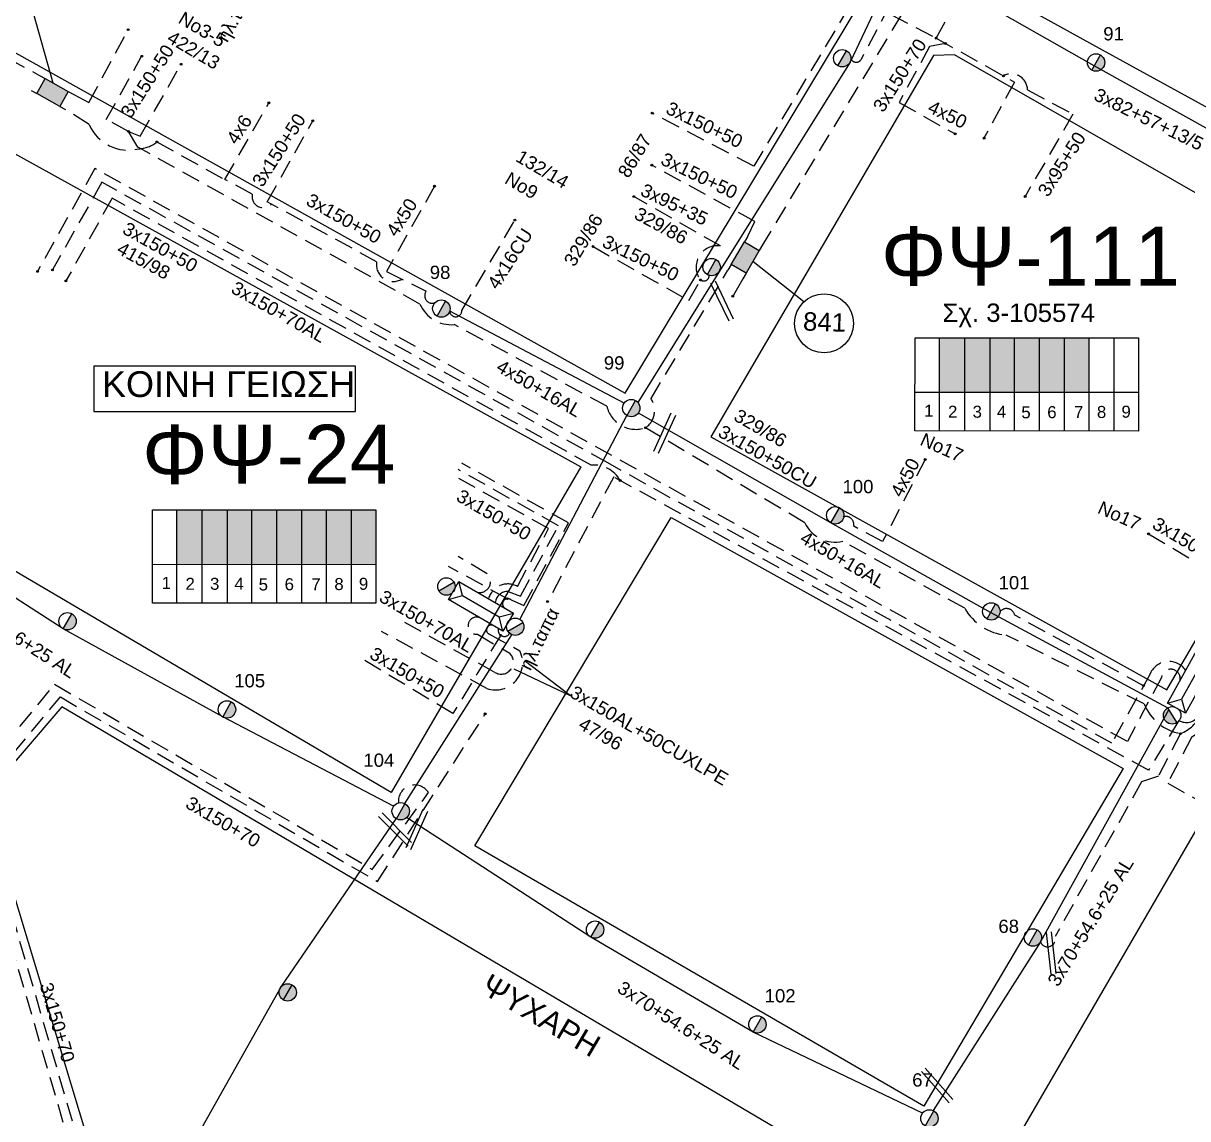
# Model space of a CAD drawing. Header units: millimetres. Extents: x 1421 to 10994, y 848 to 1896.
# Drawn here: x 10516.9 to 10674.9, y 1222.8 to 1371.5 of the extents above; entities that cross this region are included whole.
import ezdxf
from ezdxf.enums import TextEntityAlignment as Align

# ---------------------------------------------------------------- set-up
doc = ezdxf.new("R2010")
doc.units = ezdxf.units.MM
doc.linetypes.add('DASHED', pattern=[19.05, 12.7, -6.35])
for name, color, linetype, lineweight in [('.15AL', 7, 'DASHED', 30), ('3x150+50', 7, 'Continuous', 30), ('3x150+50 XLPE', 7, 'SYN_LINE', 30), ('3x150+70', 7, 'Continuous', 30), ('3x150+70AL', 7, 'DASHED', 30), ('3x70+54.6+25 AL', 7, 'SYN_LINE', 30), ('3x82+57+13_5', 7, 'Continuous', 30), ('3x95+35', 7, 'Continuous', 30), ('3x95+50AL', 7, 'Continuous', 30), ('4x16CU', 7, 'Continuous', 30), ('4X35', 7, 'DASHED', 30), ('4x50', 7, 'Continuous', 30), ('4x6', 7, 'SYN_LINE', 30), ('Άγνωστα', 7, 'Continuous', 30), ('Γυμνά εναέρια ΧΤ και ΦΟΠ (3Φ)   4x50+16AL', 7, 'Continuous', 30), ('Καλώδια ΧΤ   3x150+50CU', 7, 'DASHED', 30), ('Καλώδια ΧΤ   3x150AL+50CU', 7, 'DASHED', 30)]:
    doc.layers.add(name, color=color, linetype=linetype, lineweight=lineweight)
for name, color, linetype in [('Link Box 4 Διευθύνσεων', 7, 'Continuous'), ('Pillar OTE', 7, 'Continuous'), ('TEXT ΚΑΛΩΔΙΩΝ', 7, 'Continuous'), ('ΑΓΝΩΣΤΟ ΕΝΑΕΡΙΟ ΚΑΛΩΔΙΟ', 7, 'Continuous'), ('Επιγραφές - Σχήματα', 7, 'Continuous'), ('Στύλος Ξύλινος', 7, 'Continuous'), ('Στύλος Ξύλινος @ 1', 7, 'Continuous'), ('Στύλος ΦΜ', 7, 'Continuous'), ('Στύλος ΦΜ @ 1', 7, 'Continuous'), ('Συνδέσεις', 7, 'Continuous'), ('Τομή', 7, 'Continuous'), ('Υποσταθμός εναέριος 2 στύλων', 7, 'Continuous'), ('Υποσταθμός πόλεως', 7, 'Continuous'), ('Υπόβαθρο ΔΕΗ', 7, 'Continuous')]:
    doc.layers.add(name, color=color, linetype=linetype)
doc.styles.add('arial', font='arial.ttf', dxfattribs={"height": 3})
doc.styles.get("Standard").update_dxf_attribs({"font": 'arial.ttf', "height": 1.8})
doc.linetypes.add('SYN_LINE', pattern='A,0.5,-0.0001,["/\\/\\/\\/",Standard,S=0.1,R=0,X=0,Y=-0.05],-0.25', length=0.7501)

# ---------------------------------------------------------------- blocks, each defined once
blk = doc.blocks.new('ΥΠΑΡΧΩΝ ΤΣΙΜΕΝΤΕΝΙΟΣ ΣΤΥΛΟΣ')
at = {"layer": 'Στύλος ΦΜ'}
blk.add_hatch(color=7, dxfattribs=at).paths.add_polyline_path([(-1.29, -2.28, 0.574793), (2.62, 0, 0.268822), (1.3, 2.27)])
at = {"layer": 'Στύλος ΦΜ', "color": 7}
blk.add_line((-1.29, -2.28), (1.3, 2.27), dxfattribs=at)
blk.add_circle((0, 0), 2.62, dxfattribs=at)
at = {"layer": 'Στύλος ΦΜ', "flags": 4}
for tag, p in [('ΑΡΙΘΜΟΣ', (-4.68, 8.05)), ('ΤΥΠΟΣ', (-4.91, 3.03))]:
    blk.add_attdef(tag, p, '', height=4, dxfattribs=at)
blk = doc.blocks.new('ΥΠΑΡΧΩΝ ΞΥΛΙΝΟΣ ΣΤΥΛΟΣ')
at = {"layer": 'Στύλος Ξύλινος'}
h = blk.add_hatch(color=7, dxfattribs=at)
h.paths.add_polyline_path([(-2.62, 0, 0.270008), (-1.29, -2.28), (1.3, 2.27, 0.576266)])
h.paths.add_polyline_path([(-1.29, -2.28, 0.574793), (2.62, 0, 0.268822), (1.3, 2.27)])
at = {"layer": 'Στύλος Ξύλινος', "color": 7}
blk.add_line((-1.29, -2.28), (1.3, 2.27), dxfattribs=at)
blk.add_circle((0, 0), 2.62, dxfattribs=at)
at = {"layer": 'Στύλος Ξύλινος', "color": 1, "flags": 4}
for tag, p in [('ΑΡΙΘΜΟΣ', (-4.91, 8.6)), ('ΤΥΠΟΣ', (-4.85, 3.39))]:
    blk.add_attdef(tag, p, '', height=4, dxfattribs=at)
blk = doc.blocks.new('LINK BOX 4 ΑΝΑΧΩΡΗΣΕΩΝ')
at = {"layer": 'Link Box 4 Διευθύνσεων', "ltscale": 40}
blk.add_hatch(color=256, dxfattribs=at).paths.add_polyline_path([(-3.54, 0), (-3.54, -4.67), (3.54, -4.67), (3.54, 0)])
for p, q in [((-3.54, 0), (-5.33, 0)), ((5.33, 0), (3.54, 0)), ((-3.54, -4.67), (-5.33, -4.67)), ((5.33, -4.67), (3.54, -4.67))]:
    blk.add_line(p, q, dxfattribs=at)
blk.add_lwpolyline([(-3.54, -4.67), (-3.54, 0), (3.54, 0), (3.54, -4.67)], close=True, dxfattribs=at)
blk = doc.blocks.new('ΥΠΟΣΤΑΘΜΟΣ ΕΝΑΕΡΙΟΣ ΕΠΙ 2 ΣΤΥΛΩΝ')
at = {"layer": 'Υποσταθμός εναέριος 2 στύλων', "linetype": 'Continuous'}
for points in [[(-11.97, -2.11, 0.574793), (-8.45, -0.07, 0.268822), (-9.64, 1.98)], [(9.68, -2.15, 0.574793), (13.19, -0.1, 0.268822), (12.01, 1.95)]]:
    blk.add_hatch(color=256, dxfattribs=at).paths.add_polyline_path(points)
for p, q in [((-11.97, -2.11), (-9.64, 1.98)), ((9.68, -2.15), (12.01, 1.95))]:
    blk.add_line(p, q, dxfattribs=at)
for centre in [(-10.81, -0.07), (10.84, -0.1)]:
    blk.add_circle(centre, 2.36, dxfattribs=at)
at = {"layer": 'Υποσταθμός πόλεως', "linetype": 'Continuous', "ltscale": 40}
blk.add_lwpolyline([(-8.57, 2.82), (8.57, 2.82), (8.57, -2.82), (-8.57, -2.82)], close=True, dxfattribs=at)
for points in [[(-5.75, 0), (-8.57, 2.82)], [(-8.57, -2.82), (-5.75, 0)], [(-5.75, 0), (5.75, 0)], [(5.75, 0), (8.57, 2.82)], [(8.57, -2.82), (5.75, 0)]]:
    blk.add_lwpolyline(points, dxfattribs=at)
at = {"layer": 'Υποσταθμός εναέριος 2 στύλων', "ltscale": 40, "flags": 1}
for tag, p in [('ΜΕΤΑΣΧΗΜΑΤΙΣΜΟΣ', (14.09, 2.51)), ('ΙΣΧΥΣ', (14.07, -0.28)), ('ΑΡΙΘΜΟΣ', (14.19, -3))]:
    blk.add_attdef(tag, p, '', height=1.8, dxfattribs=at)
blk = doc.blocks.new('ΤΟΜΗ')
at = {"layer": 'Τομή', "ltscale": 40}
for p, q in [((11.33, -0.65), (-11.4, -0.65)), ((11.33, -3.42), (-11.4, -3.42))]:
    blk.add_line(p, q, dxfattribs=at)
blk = doc.blocks.new('_ΣΥΝΔΕΣΗ')
at = {"layer": 'Συνδέσεις', "linetype": 'SYN_LINE', "ltscale": 40}
blk.add_hatch(color=256, dxfattribs=at).paths.add_polyline_path([(0.5, -0.01, 1), (-0.5, -0.01, 1)])
at = {"layer": 'Συνδέσεις'}
blk.add_circle((0, -0.01), 0.5, dxfattribs=at)
blk = doc.blocks.new('A$C01BB34F8')
at = {"layer": 'Άγνωστα', "color": 7}
note = blk.add_mtext_dynamic_manual_height_columns('ηλ.ταπα\\P', width=1.8, gutter_width=12.5, heights=[0.0453, 0], dxfattribs=dict(at, insert=(0.37, 2.43), char_height=1.8, attachment_point=1, rotation=2.4309))
for column, words in zip(note.columns.linked_columns, ['\\P']):
    column.text = words

msp = doc.modelspace()

# ---------------------------------------------------------------- hatches: boundary and pattern name
at = {"layer": 'Καλώδια ΧΤ   3x150AL+50CU', "linetype": 'DASHED', "lineweight": -3, "ltscale": 0.2}
h = msp.add_hatch(color=27, dxfattribs=at)
h.dxf.hatch_style = 1
h.paths.add_polyline_path([(10644.7, 1328.82), (10641.26, 1328.82), (10641.26, 1321.46), (10644.7, 1321.46)])
h = msp.add_hatch(color=133, dxfattribs=at)
h.dxf.hatch_style = 1
h.paths.add_polyline_path([(10644.7, 1321.46), (10648.14, 1321.45), (10648.14, 1328.82), (10644.7, 1328.82)])
h = msp.add_hatch(color=5, dxfattribs=at)
h.dxf.hatch_style = 1
h.paths.add_polyline_path([(10651.44, 1328.82), (10648.14, 1328.82), (10648.14, 1321.45), (10651.44, 1321.45)])
h = msp.add_hatch(color=62, dxfattribs=at)
h.dxf.hatch_style = 1
h.paths.add_polyline_path([(10654.83, 1328.82), (10651.44, 1328.82), (10651.44, 1321.45), (10654.83, 1321.45)])
h = msp.add_hatch(color=6, dxfattribs=at)
h.dxf.hatch_style = 1
h.paths.add_polyline_path([(10654.83, 1321.45), (10658.22, 1321.44), (10658.22, 1328.82), (10654.83, 1328.82)])
h = msp.add_hatch(color=30, dxfattribs=at)
h.dxf.hatch_style = 1
h.paths.add_polyline_path([(10658.16, 1321.45), (10661.56, 1321.44), (10661.56, 1328.82), (10658.16, 1328.82)])
h = msp.add_hatch(color=5, dxfattribs=at)
h.dxf.hatch_style = 1
h.paths.add_polyline_path([(10541.22, 1305.46), (10537.78, 1305.46), (10537.78, 1298.1), (10541.22, 1298.09)])
h = msp.add_hatch(color=30, dxfattribs=at)
h.dxf.hatch_style = 1
h.paths.add_polyline_path([(10541.22, 1298.09), (10544.66, 1298.09), (10544.66, 1305.46), (10541.22, 1305.46)])
h = msp.add_hatch(color=173, dxfattribs=at)
h.dxf.hatch_style = 1
h.paths.add_polyline_path([(10547.96, 1305.46), (10544.66, 1305.46), (10544.66, 1298.09), (10547.96, 1298.09)])
h = msp.add_hatch(color=151, dxfattribs=at)
h.dxf.hatch_style = 1
h.paths.add_polyline_path([(10551.34, 1305.46), (10547.96, 1305.46), (10547.96, 1298.09), (10551.34, 1298.08)])
h = msp.add_hatch(color=62, dxfattribs=at)
h.dxf.hatch_style = 1
h.paths.add_polyline_path([(10551.34, 1298.08), (10554.74, 1298.08), (10554.74, 1305.46), (10551.34, 1305.46)])
h = msp.add_hatch(color=27, dxfattribs=at)
h.dxf.hatch_style = 1
h.paths.add_polyline_path([(10554.68, 1298.08), (10558.08, 1298.08), (10558.08, 1305.46), (10554.68, 1305.46)])
h = msp.add_hatch(color=1, dxfattribs=at)
h.dxf.hatch_style = 1
h.paths.add_polyline_path([(10558.02, 1298.08), (10561.41, 1298.08), (10561.41, 1305.46), (10558.02, 1305.46)])
h = msp.add_hatch(color=2, dxfattribs=at)
h.dxf.hatch_style = 1
h.paths.add_polyline_path([(10561.41, 1298.08), (10564.8, 1298.08), (10564.8, 1305.46), (10561.41, 1305.46)])

# ---------------------------------------------------------------- linework, layer by layer
at = {"layer": '.15AL', "color": 133, "linetype": 'DASHED', "lineweight": -3, "ltscale": 0.2}
msp.add_lwpolyline([(10675.9, 1280.11, -0.954933), (10673.75, 1276.89), (10669.61, 1270.12), (10597.05, 1309.94), (10588.08, 1293.01)], format="xyb", dxfattribs=at)
at = {"layer": '.15AL', "color": 5, "linetype": 'DASHED', "lineweight": -3, "ltscale": 0.2}
msp.add_lwpolyline([(10676.73, 1281.61, -0.421791), (10673.97, 1275.1), (10670.96, 1269.33), (10668.67, 1268.55), (10656.94, 1247.55, -0.966305), (10654.95, 1246.84, -5.188983)], format="xyb", dxfattribs=at)
at = {"layer": '3x150+50', "color": 1, "linetype": 'DASHED', "lineweight": -3, "ltscale": 0.2}
for points in [[(10593.75, 1391.34), (10596.97, 1397.28), (10620.05, 1384.75), (10622.23, 1386.37), (10633.47, 1380.64, -0.081401), (10636.33, 1377.36), (10630.61, 1366.61, -0.683125), (10629.24, 1366.77, 7.797317)], [(10580.65, 1289.8, 0.921928), (10580.1, 1288.64), (10584.3, 1286.36, -0.669337), (10579.85, 1281.23), (10565.56, 1288.96)], [(10580.65, 1289.8, 0.921928), (10580.1, 1288.64), (10584.3, 1286.36, -0.669337), (10579.85, 1281.23), (10565.56, 1288.96)]]:
    msp.add_lwpolyline(points, format="xyb", dxfattribs=at)
at = {"layer": '3x150+50', "color": 27, "linetype": 'DASHED', "lineweight": -3, "ltscale": 0.2}
for points in [[(10640.82, 1369.48), (10644.82, 1376.86), (10638.19, 1380.5), (10639.45, 1382.4), (10635.02, 1384.83), (10635.81, 1386.41), (10623.98, 1393.42)], [(10611.07, 1385.12), (10640.82, 1369.48), (10651.45, 1363.54), (10647.29, 1355.92)]]:
    msp.add_lwpolyline(points, dxfattribs=at)
at = {"layer": '3x150+50', "color": 151, "linetype": 'DASHED', "lineweight": -3, "ltscale": 0.2}
for points in [[(10629.62, 1377.74), (10630.96, 1377.04), (10616.05, 1352.11), (10602.38, 1359.26)], [(10581.71, 1288.45), (10575.24, 1277.83), (10563.16, 1285.08)]]:
    msp.add_lwpolyline(points, dxfattribs=at)
at = {"layer": '3x150+50', "color": 5, "linetype": 'DASHED', "lineweight": -3, "ltscale": 0.2}
for points in [[(10531.21, 1356.84), (10532.8, 1356.21), (10538.34, 1365.95)], [(10582.62, 1293.41), (10574.61, 1297.8)]]:
    msp.add_lwpolyline(points, dxfattribs=at)
at = {"layer": '3x150+50', "color": 62, "linetype": 'DASHED', "lineweight": -3, "ltscale": 0.2}
msp.add_lwpolyline([(10568.31, 1336.79, -0.644378), (10564.88, 1339.15), (10550.04, 1347.28), (10556.2, 1358.29)], format="xyb", dxfattribs=at)
at = {"layer": '3x150+50', "color": 6, "linetype": 'DASHED', "lineweight": -3, "ltscale": 0.2}
msp.add_lwpolyline([(10673.91, 1282.33, 1.020917), (10671.38, 1282.73), (10666.75, 1274.02), (10526.64, 1351.8), (10518.87, 1337.84)], format="xyb", dxfattribs=at)
at = {"layer": '3x150+50', "color": 27, "linetype": 'DASHED', "lineweight": -3, "ltscale": 0.2}
for points in [[(10674.66, 1283.7, 0.577025), (10669.87, 1283.29), (10664.66, 1273.8), (10596.24, 1311.84), (10527.6, 1349.94), (10520.88, 1338.03)], [(10668.95, 1281.61), (10651.47, 1291.18, 0.633479), (10649.47, 1291.64, -1.403187)], [(10579, 1290.77, 1.361727), (10578.57, 1288.59), (10582.95, 1286.01, -0.88396), (10580.91, 1283.42), (10567.67, 1290.75)], [(10579, 1290.77, 1.361727), (10578.57, 1288.59), (10582.95, 1286.01, -0.88396), (10580.91, 1283.42), (10567.67, 1290.75)]]:
    msp.add_lwpolyline(points, format="xyb", dxfattribs=at)
at = {"layer": '3x150+50', "color": 5, "linetype": 'DASHED', "lineweight": -3, "ltscale": 0.2}
msp.add_lwpolyline([(10582.33, 1292.08, -1.086264), (10583.12, 1293.26), (10584.86, 1292.49), (10590.91, 1303.71), (10576.44, 1311.8)], format="xyb", dxfattribs=at)
msp.add_lwpolyline([(10582.33, 1292.08, -1.086264), (10583.12, 1293.26), (10584.86, 1292.49), (10590.91, 1303.71), (10576.44, 1311.8)], format="xyb", dxfattribs=at)
at = {"layer": '3x150+50', "color": 206, "linetype": 'DASHED', "lineweight": -3, "ltscale": 0.2}
msp.add_lwpolyline([(10580.06, 1293.41, -0.486271), (10583.98, 1295.08), (10588.22, 1302.93), (10575.46, 1310.06)], format="xyb", dxfattribs=at)
at = {"layer": '3x150+50', "color": 173, "linetype": 'DASHED', "lineweight": -3, "ltscale": 0.2}
msp.add_lwpolyline([(10580.06, 1293.41, -0.486271), (10583.98, 1295.08), (10588.22, 1302.93), (10575.46, 1310.06)], format="xyb", dxfattribs=at)
at = {"layer": '3x150+50', "color": 30, "linetype": 'DASHED', "lineweight": -3, "ltscale": 0.2}
msp.add_lwpolyline([(10580.98, 1292.87, -0.394586), (10582.73, 1294.41), (10584.42, 1293.78), (10589.57, 1303.32), (10575.95, 1310.93)], format="xyb", dxfattribs=at)
msp.add_lwpolyline([(10580.98, 1292.87, -0.394586), (10582.73, 1294.41), (10584.42, 1293.78), (10589.57, 1303.32), (10575.95, 1310.93)], format="xyb", dxfattribs=at)
at = {"layer": '3x150+50', "color": 2, "linetype": 'DASHED', "lineweight": -3, "ltscale": 0.2}
msp.add_lwpolyline([(10578.6, 1294.26, 0.728165), (10579.89, 1296.81), (10575.93, 1299.15)], format="xyb", dxfattribs=at)
msp.add_lwpolyline([(10578.6, 1294.26, 0.728165), (10579.89, 1296.81), (10575.93, 1299.15)], format="xyb", dxfattribs=at)
at = {"layer": '3x150+50', "color": 151, "linetype": 'DASHED', "lineweight": -3, "ltscale": 0.2}
msp.add_lwpolyline([(10582.93, 1288.71, -0.884274), (10581.4, 1289.37, 402.721585)], format="xyb", dxfattribs=at)
at = {"layer": '3x150+50 XLPE', "color": 2, "linetype": 'DASHED', "lineweight": -3, "ltscale": 0.2}
for points in [[(10526.44, 1416.94), (10501.42, 1373.99), (10519.13, 1364.44)], [(10523.78, 1361.84), (10525.82, 1360.76), (10531.15, 1370.64)]]:
    msp.add_lwpolyline(points, dxfattribs=at)
at = {"layer": '3x150+50 XLPE', "color": 30, "linetype": 'DASHED', "lineweight": -3, "ltscale": 0.2}
msp.add_lwpolyline([(10630.73, 1379.79), (10638.05, 1375.95), (10617.24, 1341.43)], dxfattribs=at)
at = {"layer": '3x150+70', "color": 27, "linetype": 'DASHED', "lineweight": -3, "ltscale": 0.2}
msp.add_lwpolyline([(10642.09, 1368.78), (10639.92, 1368.38), (10635.77, 1360.77)], dxfattribs=at)
at = {"layer": '3x150+70', "color": 133, "linetype": 'DASHED', "lineweight": -3, "ltscale": 0.2}
for points in [[(10597.92, 1309.46, 0.297885), (10594, 1311.53), (10528.98, 1347.78), (10522.72, 1336.54)], [(10463.8, 1110.58), (10473.14, 1104.73), (10507.8, 1163.26, 0.405678), (10515.32, 1176.13), (10520.97, 1184.66), (10519.53, 1189.63), (10528.93, 1204.21), (10510.72, 1266.61), (10521.96, 1280.08), (10565, 1255.03), (10579.61, 1277.78)]]:
    msp.add_lwpolyline(points, format="xyb", dxfattribs=at)
at = {"layer": '3x150+70', "color": 6, "linetype": 'DASHED', "lineweight": -3, "ltscale": 0.2}
msp.add_lwpolyline([(10512.41, 1172.04, 0.711861), (10514.31, 1176.23), (10519.4, 1184.4), (10517.97, 1189.31), (10527.7, 1204.06), (10509.23, 1267.22), (10521.18, 1281.8), (10564.29, 1256.68), (10571.91, 1267.09, 0.792788), (10567.84, 1265.72)], format="xyb", dxfattribs=at)
at = {"layer": '3x150+70AL', "color": 62, "linetype": 'DASHED', "lineweight": -3, "ltscale": 0.2}
msp.add_lwpolyline([(10669.63, 1302.22), (10681.62, 1295.11), (10679.38, 1291.15, -0.52744), (10680.55, 1286.77, 7.914544)], format="xyb", dxfattribs=at)
at = {"layer": '3x70+54.6+25 AL', "color": 6, "linetype": 'SYN_LINE', "lineweight": -3, "ltscale": 15}
msp.add_lwpolyline([(10567.17, 1265.25), (10543.99, 1277.36), (10522.35, 1289.34), (10504.15, 1301.06), (10484.62, 1299.26), (10484.43, 1321.32)], dxfattribs=at)
msp.add_lwpolyline([(10567.17, 1265.25), (10543.99, 1277.36), (10522.35, 1289.34), (10504.15, 1301.06), (10484.62, 1299.26), (10484.43, 1321.32)], dxfattribs=at)
at = {"layer": '3x70+54.6+25 AL', "color": 30, "linetype": 'SYN_LINE', "lineweight": -3, "ltscale": 15}
msp.add_lwpolyline([(10672.38, 1278.38), (10654.95, 1246.84), (10640.4, 1223.94)], dxfattribs=at)
at = {"layer": '3x70+54.6+25 AL', "color": 173, "linetype": 'SYN_LINE', "lineweight": -3, "ltscale": 15}
msp.add_lwpolyline([(10638.95, 1223.58), (10615.97, 1234.6), (10593.94, 1247.48), (10568.94, 1263.72)], dxfattribs=at)
at = {"layer": '3x82+57+13_5', "color": 62, "linetype": 'Continuous', "lineweight": -3, "ltscale": 0.2}
msp.add_lwpolyline([(10707.62, 1341.34), (10684.69, 1353.23), (10662.24, 1365.74), (10637.06, 1380.09)], dxfattribs=at)
at = {"layer": '3x95+35', "color": 1, "linetype": 'DASHED', "lineweight": -3, "ltscale": 0.2}
msp.add_lwpolyline([(10608.82, 1336.68, -0.673169), (10611.54, 1341.29), (10599.76, 1347.99)], format="xyb", dxfattribs=at)
at = {"layer": '3x95+50AL', "color": 27, "linetype": 'DASHED', "lineweight": -3, "ltscale": 0.2}
msp.add_lwpolyline([(10649.94, 1364.39, -0.555935), (10653.21, 1362.47), (10659.36, 1359.18), (10652.88, 1348.01)], format="xyb", dxfattribs=at)
at = {"layer": '4x16CU', "color": 62, "linetype": 'DASHED', "lineweight": -3, "ltscale": 0.2}
msp.add_lwpolyline([(10574.79, 1332.45, 0.978546), (10576.43, 1332.52), (10583.65, 1344.81)], format="xyb", dxfattribs=at)
at = {"layer": '4X35', "color": 62, "linetype": 'DASHED', "lineweight": -3, "ltscale": 0.2}
msp.add_lwpolyline([(10680.55, 1286.77, -0.149222), (10677.79, 1281.29), (10679.36, 1280.58), (10676.88, 1275.58), (10675.47, 1274.57), (10672.23, 1268.39), (10685.48, 1260.84, -0.944022), (10691.1, 1257.5), (10706.69, 1249.19), (10699.18, 1235.98)], format="xyb", dxfattribs=at)
at = {"layer": '4x50', "color": 27, "linetype": 'DASHED', "lineweight": -3, "ltscale": 0.2}
msp.add_lwpolyline([(10635.77, 1360.77), (10643.38, 1356.49)], dxfattribs=at)
at = {"layer": '4x50', "color": 62, "linetype": 'DASHED', "lineweight": -3, "ltscale": 0.2}
msp.add_lwpolyline([(10572.74, 1349.4), (10566.21, 1337.82), (10571.6, 1335.16, 0.730664), (10572.77, 1333.56, -2.262632)], format="xyb", dxfattribs=at)
at = {"layer": '4x50', "color": 30, "linetype": 'DASHED', "lineweight": -3, "ltscale": 0.2}
msp.add_lwpolyline([(10639.32, 1312.3), (10633.54, 1301.18), (10629.63, 1303.25, 0.568063), (10628.18, 1304.53, -1.921605)], format="xyb", dxfattribs=at)
msp.add_lwpolyline([(10639.32, 1312.3), (10633.54, 1301.18), (10629.63, 1303.25, 0.568063), (10628.18, 1304.53, -1.921605)], format="xyb", dxfattribs=at)
at = {"layer": '4x6', "color": 62, "linetype": 'DASHED', "lineweight": -3, "ltscale": 0.2}
for points in [[(10550.63, 1346.95, -0.757274), (10548, 1348.34), (10544.29, 1350.29), (10550.25, 1360.72)], [(10532.6, 1354.47), (10532.6, 1354.47, -0.368134), (10525.88, 1357.77), (10522.65, 1359.8)], [(10532.6, 1354.47, 0.164164), (10535.04, 1355.41, -1.45925)]]:
    msp.add_lwpolyline(points, format="xyb", dxfattribs=at)
msp.add_lwpolyline([(10535.04, 1355.41), (10544.29, 1350.29)], dxfattribs=at)
at = {"layer": 'Pillar OTE', "lineweight": -3, "ltscale": 40}
for points in [[(10637.93, 1316.18), (10637.94, 1328.82), (10668.27, 1328.82), (10668.27, 1316.15), (10637.93, 1316.18)], [(10641.26, 1316.18), (10641.26, 1328.82)], [(10644.7, 1316.17), (10644.7, 1328.82)], [(10648.14, 1316.17), (10648.14, 1328.82)], [(10651.44, 1316.17), (10651.44, 1328.82)], [(10654.83, 1316.16), (10654.83, 1328.82)], [(10658.22, 1316.16), (10658.22, 1328.82)], [(10661.56, 1316.16), (10661.56, 1328.82)], [(10664.95, 1316.15), (10664.95, 1328.82)], [(10637.93, 1321.46), (10668.27, 1321.43)], [(10534.45, 1292.82), (10534.45, 1305.46), (10564.79, 1305.46), (10564.78, 1292.79), (10534.45, 1292.82)], [(10537.78, 1292.82), (10537.78, 1305.46)], [(10541.22, 1292.81), (10541.22, 1305.46)], [(10544.66, 1292.81), (10544.66, 1305.46)], [(10547.96, 1292.81), (10547.96, 1305.46)], [(10551.34, 1292.8), (10551.34, 1305.46)], [(10554.74, 1292.8), (10554.74, 1305.46)], [(10558.08, 1292.8), (10558.08, 1305.46)], [(10561.46, 1292.79), (10561.47, 1305.46)], [(10534.45, 1298.1), (10564.78, 1298.07)]]:
    msp.add_lwpolyline(points, dxfattribs=at)
at = {"layer": 'ΑΓΝΩΣΤΟ ΕΝΑΕΡΙΟ ΚΑΛΩΔΙΟ', "color": 1, "linetype": 'Continuous', "lineweight": -3, "ltscale": 0.2}
msp.add_lwpolyline([(10635.47, 1379.66), (10629.12, 1366.23), (10611.3, 1337.73), (10600.31, 1320.06)], dxfattribs=at)
at = {"layer": 'Γυμνά εναέρια ΧΤ και ΦΟΠ (3Φ)   4x50+16AL', "color": 62, "linetype": 'Continuous', "lineweight": -3, "ltscale": 0.2}
for points in [[(10598.47, 1319.97), (10574.79, 1332.45)], [(10584.31, 1290.61), (10584.31, 1290.61), (10598.85, 1318.26)]]:
    msp.add_lwpolyline(points, dxfattribs=at)
at = {"layer": 'Γυμνά εναέρια ΧΤ και ΦΟΠ (3Φ)   4x50+16AL', "color": 30, "linetype": 'Continuous', "lineweight": -3, "ltscale": 0.2}
msp.add_lwpolyline([(10672.22, 1278.58), (10648.2, 1291.52), (10626.53, 1303.7), (10600.4, 1318.61)], dxfattribs=at)
at = {"layer": 'Γυμνά εναέρια ΧΤ και ΦΟΠ (3Φ)   4x50+16AL', "color": 151, "linetype": 'Continuous', "lineweight": -3, "ltscale": 0.2}
msp.add_lwpolyline([(10568.72, 1265.6), (10583.21, 1288.53), (10583.21, 1288.53)], dxfattribs=at)
at = {"layer": 'Γυμνά εναέρια ΧΤ και ΦΟΠ (3Φ)   4x50+16AL', "color": 2, "linetype": 'Continuous', "lineweight": -3, "ltscale": 0.2}
msp.add_lwpolyline([(10513.28, 1176.52), (10528.16, 1199.56), (10539.53, 1218.7), (10551.92, 1240.75), (10567.55, 1263.55)], dxfattribs=at)
at = {"layer": 'Επιγραφές - Σχήματα', "color": 173, "lineweight": -3}
msp.add_lwpolyline([(10526.51, 1318.8), (10562.02, 1318.8), (10562.02, 1324.97), (10526.51, 1324.97)], close=True, dxfattribs=at)
at = {"layer": 'Καλώδια ΧΤ   3x150+50CU', "color": 5, "linetype": 'DASHED', "lineweight": -3, "ltscale": 0.2}
for points in [[(10673.97, 1275.1, -0.257336), (10669.02, 1279.13), (10650.29, 1288.47, -0.244206), (10644.68, 1292.11), (10628.12, 1301.21, -0.354948), (10622.98, 1303.7), (10601.37, 1316.62, -0.445237), (10596.12, 1319.53), (10575.41, 1330.62, -0.321383), (10570.76, 1333.4), (10532.46, 1354.71), (10531.21, 1356.84), (10528.19, 1358.47), (10532.99, 1367.03)], [(10601.37, 1316.62, 0.415344), (10602.11, 1320.57), (10612.55, 1337.99)]]:
    msp.add_lwpolyline(points, format="xyb", dxfattribs=at)
at = {"layer": 'Καλώδια ΧΤ   3x150+50CU', "color": 30, "linetype": 'DASHED', "lineweight": -3, "ltscale": 0.2}
for points in [[(10615.23, 1342.6), (10616.19, 1344.6), (10602.21, 1352.27)], [(10614.57, 1336.82), (10613.2, 1334.48)]]:
    msp.add_lwpolyline(points, dxfattribs=at)
at = {"layer": 'Καλώδια ΧΤ   3x150+50CU', "color": 1, "linetype": 'DASHED', "lineweight": -3, "ltscale": 0.2}
msp.add_lwpolyline([(10594.24, 1341.21), (10607.25, 1333.88), (10608.82, 1336.68, 0.640703), (10610.01, 1337.35, -1.117933)], format="xyb", dxfattribs=at)
at = {"layer": 'Υπόβαθρο ΔΕΗ', "lineweight": -3, "ltscale": 0.1}
for points in [[(10726.22, 1374.99), (10726.22, 1374.99), (10647.57, 1416.61), (10579.5, 1453.44), (10558.44, 1464.41), (10539.92, 1436.77), (10620.33, 1391.69), (10663.34, 1367.91), (10708.41, 1343.18)], [(10534.34, 1427.64), (10503.04, 1374.63), (10598.59, 1321.32), (10631, 1375.17)], [(10702.54, 1333.32), (10643.28, 1367.21), (10640.46, 1367.13), (10610.22, 1315.39), (10672.12, 1281.05)], [(10592.59, 1311.33), (10566.83, 1267.13), (10506.22, 1302.78), (10489.9, 1352.02), (10496.98, 1364.22)], [(10604.85, 1304.45), (10666.16, 1270.38), (10639.12, 1224.52), (10578.22, 1259.86)], [(10522.15, 1278.72), (10511.63, 1266.48), (10535.1, 1188.65), (10545.82, 1153.17), (10585.43, 1129.43), (10634.6, 1212.38)], [(10753.65, 1222.36), (10677.33, 1264.15), (10650.34, 1217.71), (10725.29, 1173.86)]]:
    msp.add_lwpolyline(points, close=True, dxfattribs=at)
at = {"layer": 'Υπόβαθρο ΔΕΗ', "lineweight": -3}
for points in [[(10517.46, 1375.86), (10520.95, 1363.42)], [(10622.85, 1333.69), (10615.95, 1339.19)]]:
    msp.add_lwpolyline(points, dxfattribs=at)
at = {"layer": 'Υπόβαθρο ΔΕΗ', "lineweight": -3, "ltscale": 0.1}
for points in [[(10591.17, 1280.23), (10585.1, 1284.88)], [(10591.17, 1280.23), (10583.54, 1283.87)]]:
    msp.add_lwpolyline(points, dxfattribs=at)
at = {"layer": 'Υπόβαθρο ΔΕΗ', "lineweight": -3}
msp.add_circle((10625.6, 1330.78), 4, dxfattribs=at)

# ---------------------------------------------------------------- block references
at = {"layer": '3x150+50 XLPE', "color": 7, "linetype": 'DASHED', "lineweight": -3, "ltscale": 0.2}
for p, rotation in [((10537.79, 1355.66), 57.77255217523139), ((10579.74, 1270.01), 61.27270376043213)]:
    msp.add_blockref('A$C01BB34F8', p, dxfattribs=dict(at, rotation=rotation))
at = {"layer": 'Link Box 4 Διευθύνσεων', "lineweight": -3, "xscale": 0.4999999999999997, "yscale": 0.4999999999999997, "zscale": 0.4999999999999997}
for p, rotation in [((10520.32, 1361.1), 150.8418962034685), ((10613.89, 1340.3), 59.88792151950855)]:
    msp.add_blockref('LINK BOX 4 ΑΝΑΧΩΡΗΣΕΩΝ', p, dxfattribs=dict(at, rotation=rotation))
at = {"layer": 'Στύλος Ξύλινος @ 1', "lineweight": -3, "ltscale": 40, "xscale": 0.4499999999998181, "yscale": 0.4499999999998181, "zscale": 0.4499999999998181}
msp.add_blockref('ΥΠΑΡΧΩΝ ΞΥΛΙΝΟΣ ΣΤΥΛΟΣ', (10552.81, 1239.98), dxfattribs=at)
at = {"layer": 'Στύλος ΦΜ @ 1', "color": 1, "lineweight": -3, "ltscale": 40}
ref = msp.add_blockref('ΥΠΑΡΧΩΝ ΤΣΙΜΕΝΤΕΝΙΟΣ ΣΤΥΛΟΣ', (10662.5, 1366.19), dxfattribs=dict(at, xscale=0.4499999999998181, yscale=0.4499999999998181, zscale=0.4499999999998181))
ref.add_attrib('ΑΡΙΘΜΟΣ', '91', (10663.48, 1369.19), dxfattribs={"layer": 'Στύλος ΦΜ', "height": 1.8, "flags": 4})
at = {"layer": 'Στύλος ΦΜ @ 1', "color": 1, "lineweight": -3, "ltscale": 40, "xscale": 0.4499999999998181, "yscale": 0.4499999999998181, "zscale": 0.4499999999998181}
for p in [(10628.06, 1366.76), (10610.34, 1338.42), (10522.93, 1290.36), (10594.52, 1248.5)]:
    msp.add_blockref('ΥΠΑΡΧΩΝ ΤΣΙΜΕΝΤΕΝΙΟΣ ΣΤΥΛΟΣ', p, dxfattribs=at)
at = {"layer": 'Στύλος ΦΜ @ 1', "color": 1, "lineweight": -3, "ltscale": 40}
ref = msp.add_blockref('ΥΠΑΡΧΩΝ ΤΣΙΜΕΝΤΕΝΙΟΣ ΣΤΥΛΟΣ', (10573.66, 1332.79), dxfattribs=dict(at, xscale=0.4499999999998181, yscale=0.4499999999998181, zscale=0.4499999999998181))
ref.add_attrib('ΑΡΙΘΜΟΣ', '98', (10572.09, 1336.81), dxfattribs={"layer": 'Στύλος ΦΜ', "height": 1.8, "flags": 4})
ref = msp.add_blockref('ΥΠΑΡΧΩΝ ΤΣΙΜΕΝΤΕΝΙΟΣ ΣΤΥΛΟΣ', (10599.43, 1319.28), dxfattribs=dict(at, xscale=0.4499999999998181, yscale=0.4499999999998181, zscale=0.4499999999998181))
ref.add_attrib('ΑΡΙΘΜΟΣ', '99', (10595.71, 1324.52), dxfattribs={"layer": 'Στύλος ΦΜ', "height": 1.8, "flags": 4})
ref = msp.add_blockref('ΥΠΑΡΧΩΝ ΤΣΙΜΕΝΤΕΝΙΟΣ ΣΤΥΛΟΣ', (10627.11, 1304.73), dxfattribs=dict(at, xscale=0.4499999999998181, yscale=0.4499999999998181, zscale=0.4499999999998181))
ref.add_attrib('ΑΡΙΘΜΟΣ', '100', (10628.1, 1307.73), dxfattribs={"layer": 'Στύλος ΦΜ', "height": 1.8, "flags": 4})
ref = msp.add_blockref('ΥΠΑΡΧΩΝ ΤΣΙΜΕΝΤΕΝΙΟΣ ΣΤΥΛΟΣ', (10648.29, 1291.69), dxfattribs=dict(at, xscale=0.4499999999998181, yscale=0.4499999999998181, zscale=0.4499999999998181))
ref.add_attrib('ΑΡΙΘΜΟΣ', '101', (10649.28, 1294.69), dxfattribs={"layer": 'Στύλος ΦΜ', "height": 1.8, "flags": 4})
ref = msp.add_blockref('ΥΠΑΡΧΩΝ ΤΣΙΜΕΝΤΕΝΙΟΣ ΣΤΥΛΟΣ', (10544.57, 1278.38), dxfattribs=dict(at, xscale=0.4499999999998181, yscale=0.4499999999998181, zscale=0.4499999999998181))
ref.add_attrib('ΑΡΙΘΜΟΣ', '105', (10545.55, 1281.38), dxfattribs={"layer": 'Στύλος ΦΜ', "height": 1.8, "flags": 4})
ref = msp.add_blockref('ΥΠΑΡΧΩΝ ΤΣΙΜΕΝΤΕΝΙΟΣ ΣΤΥΛΟΣ', (10568.14, 1264.57), dxfattribs=dict(at, xscale=0.4499999999998181, yscale=0.4499999999998181, zscale=0.4499999999998181))
ref.add_attrib('ΑΡΙΘΜΟΣ', '104', (10563.08, 1270.6), dxfattribs={"layer": 'Στύλος ΦΜ', "height": 1.8, "flags": 4})
ref = msp.add_blockref('ΥΠΑΡΧΩΝ ΤΣΙΜΕΝΤΕΝΙΟΣ ΣΤΥΛΟΣ', (10653.93, 1247.43), dxfattribs=dict(at, xscale=0.4499999999998181, yscale=0.4499999999998181, zscale=0.4499999999998181))
ref.add_attrib('ΑΡΙΘΜΟΣ', '68', (10649.25, 1248.05), dxfattribs={"layer": 'Στύλος ΦΜ', "height": 1.8, "flags": 4})
ref = msp.add_blockref('ΥΠΑΡΧΩΝ ΤΣΙΜΕΝΤΕΝΙΟΣ ΣΤΥΛΟΣ', (10616.55, 1235.63), dxfattribs=dict(at, xscale=0.4499999999998181, yscale=0.4499999999998181, zscale=0.4499999999998181))
ref.add_attrib('ΑΡΙΘΜΟΣ', '102', (10617.54, 1238.62), dxfattribs={"layer": 'Στύλος ΦΜ', "height": 1.8, "flags": 4})
ref = msp.add_blockref('ΥΠΑΡΧΩΝ ΤΣΙΜΕΝΤΕΝΙΟΣ ΣΤΥΛΟΣ', (10639.89, 1222.87), dxfattribs=dict(at, xscale=0.4499999999998181, yscale=0.4499999999998181, zscale=0.4499999999998181))
ref.add_attrib('ΑΡΙΘΜΟΣ', '67', (10637.55, 1227.2), dxfattribs={"layer": 'Στύλος ΦΜ', "height": 1.8, "flags": 4})
at = {"layer": 'Συνδέσεις', "lineweight": -3, "xscale": 0.25, "yscale": 0.25, "zscale": 0.25}
for p in [(10531.15, 1370.65), (10640.82, 1369.49), (10642.09, 1368.78), (10533, 1367.04), (10538.34, 1365.95), (10649.94, 1364.39), (10550.25, 1360.72), (10602.28, 1359.33), (10556.2, 1358.29), (10531.21, 1356.84), (10643.39, 1356.5), (10647.3, 1355.93), (10535.04, 1355.41), (10602.21, 1352.27), (10572.74, 1349.41), (10599.76, 1347.99), (10652.88, 1348.01), (10583.65, 1344.81), (10594.24, 1341.21), (10518.87, 1337.84), (10520.88, 1338.04), (10608.82, 1336.68), (10522.72, 1336.54), (10613.2, 1334.48), (10601.37, 1316.62), (10601.37, 1316.62), (10639.32, 1312.31), (10639.32, 1312.31), (10597.92, 1309.47), (10669.63, 1302.23), (10669.63, 1302.23), (10582.62, 1293.42), (10588.08, 1293.02), (10588.08, 1293.02), (10581.71, 1288.45), (10668.95, 1281.62), (10579.61, 1277.78), (10673.97, 1275.1)]:
    msp.add_blockref('_ΣΥΝΔΕΣΗ', p, dxfattribs=at)
at = {"layer": 'Τομή', "lineweight": -3, "xscale": 0.2499999999999998, "yscale": 0.2499999999999998, "zscale": 0.2499999999999998}
for p, rotation in [((10612.25, 1334), 295.5660411043995), ((10604.44, 1315.68), 245.7997813997417), ((10567.75, 1262.44), 314.708859158533), ((10570.82, 1261.9), 245.7997813997417), ((10656.94, 1245.37), 276.5995789227755), ((10641.33, 1227.67), 311.5995627994863)]:
    msp.add_blockref('ΤΟΜΗ', p, dxfattribs=dict(at, rotation=rotation))
at = {"layer": 'Υποσταθμός εναέριος 2 στύλων', "lineweight": -3}
for p, xscale, yscale, zscale, rotation in [((10579.03, 1292.38), 0.4999999999999996, 0.4999999999999996, 0.4999999999999996, 329.7671471773771), ((10675.5, 1282.3), 0.4999999999999942, 0.4999999999999942, 0.4999999999999942, 241.0495117080654)]:
    msp.add_blockref('ΥΠΟΣΤΑΘΜΟΣ ΕΝΑΕΡΙΟΣ ΕΠΙ 2 ΣΤΥΛΩΝ', p, dxfattribs=dict(at, xscale=xscale, yscale=yscale, zscale=zscale, rotation=rotation))

# ---------------------------------------------------------------- texts
at = {"lineweight": -3, "ltscale": 30, "char_height": 1.63, "width": 11.2573, "attachment_point": 1}
for s, insert in [('1', (10639.18, 1319.74)), ('2', (10642.42, 1319.61)), ('3', (10645.75, 1319.61)), ('4', (10649.05, 1319.61)), ('5', (10652.36, 1319.53)), ('6', (10655.88, 1319.55)), ('7', (10659.51, 1319.55)), ('8', (10662.62, 1319.58)), ('9', (10665.95, 1319.61)), ('1', (10535.7, 1296.38)), ('2', (10538.94, 1296.25)), ('3', (10542.27, 1296.25)), ('4', (10545.57, 1296.25)), ('5', (10548.87, 1296.16)), ('6', (10552.39, 1296.19)), ('7', (10556.02, 1296.19)), ('8', (10559.14, 1296.22)), ('9', (10562.47, 1296.25))]:
    msp.add_mtext(s, dxfattribs=dict(at, insert=insert))
at = {"layer": 'TEXT ΚΑΛΩΔΙΩΝ', "lineweight": -3, "ltscale": 15, "style": 'arial'}
for s, rotation, p in [('3x150+50', 57.4938, (10533.75, 1363.65)), ('3x150+70', 57.4938, (10635.85, 1364.46)), ('3x82+57+13/5', 334.1546, (10669.67, 1358.5)), ('3x150+50', 334.1546, (10609.37, 1357.74)), ('4x50', 334.1546, (10642.36, 1359.14)), ('4x6', 57.4938, (10546.22, 1357.11)), ('3x150+50', 57.4938, (10551.61, 1354.31)), ('3x95+50', 57.4938, (10657.84, 1352.4)), ('3x150+50', 334.1546, (10608.67, 1350.83)), ('3x95+35', 334.1546, (10605.29, 1346.93)), ('3x150+50', 330.6334, (10560.43, 1345.02)), ('4x50', 57.4938, (10568.28, 1345.18)), ('3x150+50', 330.6334, (10535.52, 1341.14)), ('4x16CU', 57.4938, (10582.98, 1339.57)), ('3x150+50', 334.1546, (10600.72, 1339.65)), ('3x150+70AL', 330.6334, (10551.6, 1332.34)), ('4x50+16AL', 329.7938, (10586.94, 1321.96)), ('3x150+50CU', 330.4725, (10617.92, 1312.68)), ('4x50', 62.3052, (10636.58, 1309.87)), ('3x150+50', 329.7938, (10580.79, 1304.8)), ('3x150+70AL', 329.3019, (10676.54, 1300.21)), ('4x50+16AL', 329.7938, (10628.16, 1298.72)), ('3x70+54.6+25 AL', 327.2026, (10515.47, 1288.65)), ('3x150+70AL', 329.7938, (10571.65, 1290.36)), ('3x150+50', 329.7938, (10569.03, 1283.4)), ('3x150AL+50CUXLPE', 329.7938, (10601.87, 1274.85)), ('3x150+70', 329.7938, (10544.05, 1263.13)), ('3x70+54.6+25 AL', 58.576, (10661.75, 1249.57)), ('3x150+70', 286.2713, (10521.55, 1235.91)), ('3x70+54.6+25 AL', 327.2026, (10606.21, 1235.51))]:
    msp.add_text(s, height=1.8, rotation=rotation, dxfattribs=at).set_placement(p, align=Align.MIDDLE_CENTER)
at = {"layer": 'Άγνωστα', "lineweight": -3, "ltscale": 0.2, "char_height": 1.8, "width": 18.6352, "attachment_point": 1, "style": 'arial'}
for s, insert, rotation in [('\\A1;No3-5\\P422/13', (10538.72, 1373.2), 329.4987), ('\\A1;86/87', (10597.5, 1351.3), 59), ('\\A1;132/14', (10584.52, 1354.44), 329.4987), ('\\A1;No9', (10583.02, 1351.44), 329.4987), ('\\A1;329/86', (10600.53, 1346.67), 331.6863), ('\\A1;329/86', (10590.17, 1339.28), 59), ('\\A1;415/98', (10530.35, 1341.96), 331), ('\\A1;329/86', (10614.09, 1319.28), 330), ('\\A1;No17', (10639.21, 1316), 335.9542), ('\\A1;No17', (10663.3, 1306.74), 335.9542), ('\\A1;47/96', (10593.02, 1277.43), 330)]:
    msp.add_mtext(s, dxfattribs=dict(at, insert=insert, rotation=rotation))
at = {"layer": 'Άγνωστα', "lineweight": -3, "insert": (10622.79, 1332.32), "char_height": 2.5, "width": 13.4112, "attachment_point": 1, "rotation": 358.1643}
msp.add_mtext('841', dxfattribs=at)
at = {"layer": 'Άγνωστα', "color": 7, "lineweight": -3, "insert": (10641.67, 1333.48), "char_height": 2.5, "width": 4.551914400963142e-14, "attachment_point": 1}
msp.add_mtext('Σχ. 3-105574', dxfattribs=at)
at = {"layer": 'Επιγραφές - Σχήματα', "color": 173, "lineweight": -3, "insert": (10527.6, 1324.29), "char_height": 3.5, "width": 35.1311, "attachment_point": 1}
msp.add_mtext('KOINH ΓΕΙΩΣΗ', dxfattribs=at)
at = {"layer": 'Υπόβαθρο ΔΕΗ', "lineweight": -3, "ltscale": 0.1, "style": 'arial'}
msp.add_text('ΨΥΧΑΡΗ', height=3, rotation=329.4619, dxfattribs=at).set_placement((10587.18, 1236.87), align=Align.MIDDLE_CENTER)
at = {"layer": 'Υπόβαθρο ΔΕΗ', "lineweight": -3, "char_height": 8, "width": 84.6573, "attachment_point": 1}
for s, insert in [('ΦΨ-111', (10633.3, 1343.92)), ('ΦΨ-24', (10533.04, 1317.02))]:
    msp.add_mtext(s, dxfattribs=dict(at, insert=insert))

doc.saveas('drawing.dxf')
